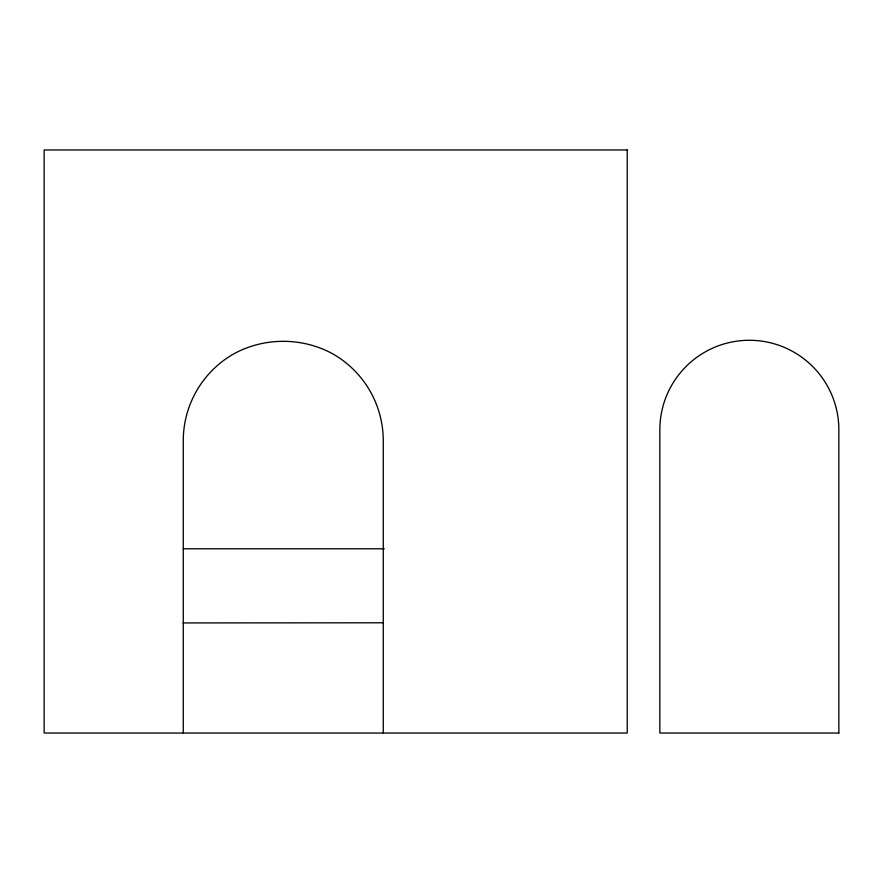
<?xml version="1.0" encoding="UTF-8"?>
<svg xmlns="http://www.w3.org/2000/svg" width="883" height="883" viewBox="0 0 883 883"><rect width="100%" height="100%" fill="white"/><g stroke="black" fill="none" stroke-linecap="round" stroke-linejoin="round"><path stroke-width="1.32" d="M183.245 548.784L384.282 548.784M183.09 622.934L383.001 622.791M383.266 733.033L383.266 440.738A100 100 0 0 0 333.266 354.138C302.483 337.041 264.061 337.041 233.267 354.138A100 100 0 0 0 183.267 440.738L183.267 733.033M627.228 149.967L44.15 149.967L44.15 733.033L627.228 733.033L627.228 149.967M838.85 733.033L659.844 733.033L659.844 429.778A89.503 89.503 0 0 1 749.347 340.275A89.503 89.503 0 0 1 838.85 429.778L838.85 733.033"/></g></svg>
